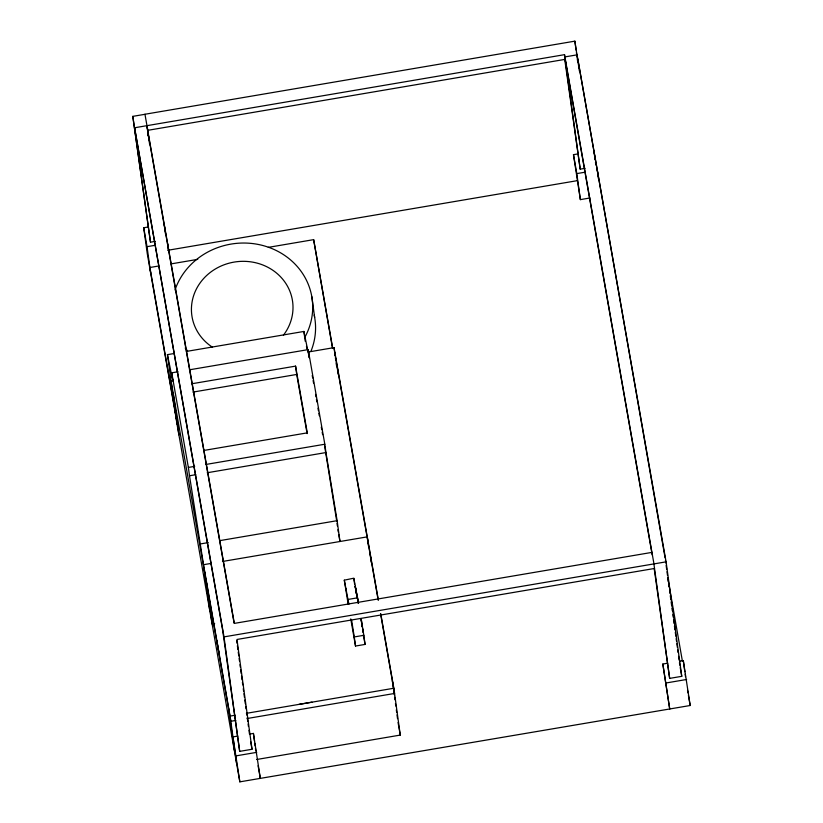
<?xml version="1.0" encoding="UTF-8"?>
<svg xmlns="http://www.w3.org/2000/svg" width="823" height="823" viewBox="0 0 823 823"><rect width="100%" height="100%" fill="white"/><g stroke="black" fill="none" stroke-linecap="round" stroke-linejoin="round"><path stroke-width="1.23" d="M311.979 702.163L299.016 704.375M579.413 71.138L574.865 41.15L144.961 114.253L146.967 125.672M155.382 241.345L150.486 242.178L132.812 116.362L145.064 114.284M654.522 568.467L236.973 639.471L252.013 749.269L239.688 751.368L222.652 630.171L134.591 127.771L564.516 54.668L653.966 563.899M564.928 56.91L577.262 54.812M565.164 59.349L147.554 130.363L146.906 125.682L234.329 623.392L651.878 552.398M665.097 557.85L577.911 59.493M176.77 420.964L177.192 424.082L147.286 253.772L143.716 227.755L148.531 226.932M589.998 197.983L580.369 199.619L573.477 154.673L578.291 153.86M564.712 59.297L580.205 169.157L585.143 168.314M150.609 272.701L147.039 246.674L155.475 245.244M580.369 199.619L576.8 173.602L585.235 172.172M167.748 250.295L577.046 180.7M158.716 265.994L149.899 267.496L176.482 418.876M171.307 263.854L197.757 259.358M268.298 247.363L313.645 239.647L332.698 348.139M679.685 661.178L683.296 660.56L690.188 705.506L239.843 781.85L176.698 422.302L167.429 354.651L173.746 353.581M186.379 351.431L303.882 331.453L309.335 357.943L308.203 349.61L189.434 369.815M167.429 354.651L172.881 381.142L171.74 372.819L178.056 371.749M307.977 352.059L334.025 347.625L378.343 599.936M191.8 383.765L295.57 366.122L307.288 432.857L203.528 450.5M192.942 392.098L296.712 374.455L295.57 366.122M236.52 762.931L230.101 716.092L203.518 564.701L189.506 475.766L188.364 467.433L194.681 466.363M206.048 464.429L324.818 444.235L308.203 349.61M189.506 475.766L195.823 474.686M207.19 472.752L325.959 452.557L324.818 444.235M200.658 543.89L208.24 542.594M219.618 540.66L337.121 520.681L325.959 452.557M203.518 564.701L211.1 563.416M222.467 561.481L367.264 536.863L368.663 547.11M348.15 604.082L344.302 580.164L353.839 578.188L358.447 603.352M345.547 589.268L346.38 589.134M214.669 623.731L212.149 624.153L206.439 582.519M239.688 751.368L224.01 636.879L666.085 561.842L577.036 54.853L577.674 59.534M363.828 635.315L365.073 644.419L355.515 646.045L354.271 636.93L363.828 635.315L361.184 618.752M363.601 637.115L363.437 634.554M230.101 716.092L235.111 715.238M246.396 713.325L393.847 688.244L380.782 613.814M235.851 720.434L230.821 721.298L170.989 380.679M247.188 718.51L394.567 693.45L380.607 613.968M237.775 736.091L232.95 736.904L239.843 781.85M249.811 734.044L253.422 733.427L260.315 778.373L258.093 765.75M662.834 664.038L669.716 708.984L662.834 664.038L667.648 663.225M654.203 568.744L669.655 678.389L681.763 676.331L666.085 561.842M236.273 755.833L256.745 752.345M666.157 682.967L686.619 679.479M256.673 759.495L400.266 735.083L393.847 688.244M218.908 652.382L216.809 640.397M355.145 586.521L355.701 589.186M306.465 346.36L306.958 348.757M355.968 590.605L356.616 594.124M357.573 598.383L355.238 586.171L355.546 588.795M356.987 596.191L357.388 598.414M667.792 577.88L682.432 661.301M687.524 690.363L687.966 692.884M688.409 695.414L690.188 705.506M680.23 667.618L681.763 676.331M564.763 57.065L652.197 554.856M573.477 154.673L576.8 173.602M334.735 352.83L378.169 600.09M332.523 348.304L313.645 239.647M398.054 722.471L400.266 735.083M357.542 599.288L358.262 603.382M363.787 637.084L365.073 644.419M312.236 375.473L312.678 377.994M313.121 380.514L313.563 383.034M315.548 394.371L315.991 396.892M316.433 399.412L316.876 401.922M317.987 408.229L318.429 410.749M318.871 413.259L319.314 415.78M321.299 427.116L321.742 429.637M322.184 432.157L322.626 434.678M324.622 446.015L336.689 520.887M337.903 529.703L338.315 532.07M338.726 534.425L339.971 541.503L337.121 520.681M348.829 603.948L344.302 580.164M350.752 618.896L355.515 646.045M296.712 374.455L307.102 433.628M147.77 131.629L234.082 623.011M250.676 741.677L252.013 749.269M132.812 116.362L150.486 242.178M134.591 127.771L224.01 636.879M171.74 372.819L188.364 467.433M143.716 227.755L147.039 246.674M358.561 603.331L357.594 597.817L348.036 599.442L348.705 604.298M351.637 620.367L354.271 636.93M361.122 619.04L362.387 626.961M360.937 619.071L361.441 622.219M361.647 623.453L362.202 626.992M683.296 660.56L684.829 671.712M685.168 674.191L685.508 676.671M665.447 560.381L665.797 562.901M666.136 565.422L666.661 569.207M667 571.738L667.525 575.524M667.865 578.044L668.389 581.83M668.729 584.361L669.078 586.881M669.593 590.667L669.943 593.188M670.292 595.718L670.807 599.504M671.157 602.025L671.671 605.81M672.021 608.341L672.36 610.861M672.885 614.647L673.224 617.178M673.574 619.698L674.088 623.484M674.438 626.005L674.953 629.79M675.302 632.321L675.817 636.107M676.167 638.627L676.516 641.158M676.856 643.679L677.38 647.464M677.72 649.985L678.07 652.516M678.584 656.301L679.109 660.087M679.448 662.608L679.798 665.138M653.884 563.786L669.655 678.389M597.272 170.114L598.465 178.797M593.949 151.195L595.132 159.868M595.471 162.347L595.811 164.826M574.865 41.15L576.079 50.059M576.429 52.6L576.779 55.141M577.304 58.958L577.653 61.499M564.516 54.668L580.205 169.157M392.345 680.837L392.694 683.357M393.034 685.878L393.384 688.409M393.733 690.929L394.248 694.715M394.598 697.235L394.937 699.756M395.462 703.542L395.801 706.062M396.326 709.848L396.665 712.379M397.015 714.899L397.53 718.685M370.185 554.681L371.224 562.253M336.957 365.443L338.16 374.28M334.025 347.625L335.084 355.351M335.424 357.871L335.774 360.402M336.123 362.922L336.463 365.443M362.573 628.247L363.087 632.033M362.562 629.533L362.902 632.064M355.886 591.274L356.225 593.753M353.849 578.538L354.631 584.237M311.804 296.619L314.653 317.431M337.039 523.407L337.379 525.928M303.882 331.453L305.22 341.247M253.422 733.427L254.441 740.865M254.78 743.334L255.12 745.813M255.459 748.292L255.799 750.771M236.695 640.706L237.045 643.226M237.384 645.746L237.909 649.532M238.248 652.063L238.773 655.849M239.112 658.369L239.462 660.9M239.977 664.686L240.326 667.206M240.676 669.727L241.19 673.512M241.54 676.043L242.055 679.829M242.404 682.349L242.744 684.88M243.269 688.666L243.608 691.186M243.958 693.707L244.472 697.503M244.822 700.023L245.336 703.809M245.686 706.329L246.036 708.86M246.55 712.646L246.9 715.166M247.239 717.697L247.764 721.483M248.104 724.003L248.453 726.524M248.968 730.31L249.492 734.095M167.511 243.197L168.705 251.869M164.189 224.278L165.546 234.185M228.599 708.675L234.298 750.309M147.05 125.61L149.663 144.683M147.677 133.367L148.027 135.908M204.227 569.907L209.927 611.54M173.211 393.291L178.91 434.925M314.191 315.055A70.593 65.315 -7.8 0 1 310.981 351.184M212.519 347.255A50.861 47.055 -7.8 0 1 201.007 281.703A50.861 47.055 -7.8 0 1 271.909 269.646A50.861 47.055 -7.8 0 1 283.421 335.198M175.001 290.005A70.593 65.315 -7.8 0 1 269.07 247.456A70.593 65.315 -7.8 0 1 304.921 337.132M187.593 350.865A70.593 65.315 -7.8 0 1 185.196 348.026"/></g></svg>
